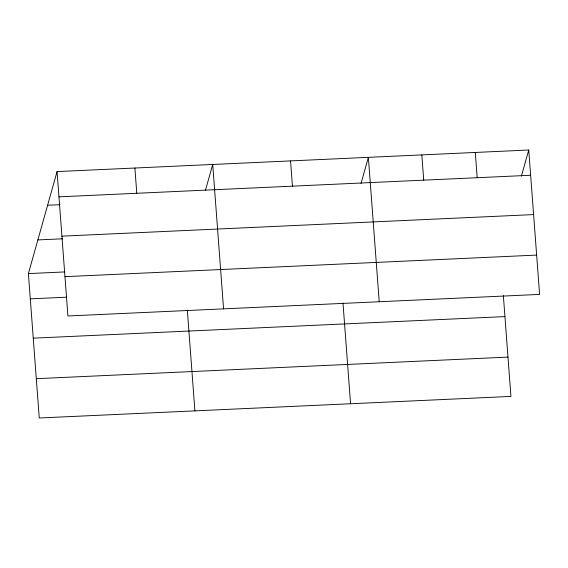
<?xml version="1.0" encoding="UTF-8"?>
<svg xmlns="http://www.w3.org/2000/svg" width="568" height="568" viewBox="0 0 568 568"><rect width="100%" height="100%" fill="white"/><g stroke="black" fill="none" stroke-linecap="round" stroke-linejoin="round"><path stroke-width="0.85" d="M503.362 295.623L510.937 396.414L39.256 417.991L28.4 273.591L57.063 171.586L528.744 150.009L539.6 294.409L67.919 315.978L57.063 171.586M205.389 190.55L212.716 164.464L223.572 308.864M361.042 183.436L368.369 157.343L379.225 301.743M521.41 176.094L528.744 150.009M58.958 196.84L530.64 175.263M47.605 205.247L59.988 204.679M61.919 236.16L533.6 214.583M37.857 239.93L62.622 238.794M28.4 273.591L64.66 271.937M64.965 276.666L536.646 255.089M30.296 298.853L66.562 297.192M33.256 338.166L504.938 316.596M36.302 378.678L507.984 357.102M475.288 152.451L477.184 177.713M421.825 154.901L423.728 180.155M342.987 302.957L350.57 403.756M290.546 160.9L292.442 186.162M187.334 310.078L194.909 410.87M134.893 168.022L136.789 193.283"/></g></svg>
